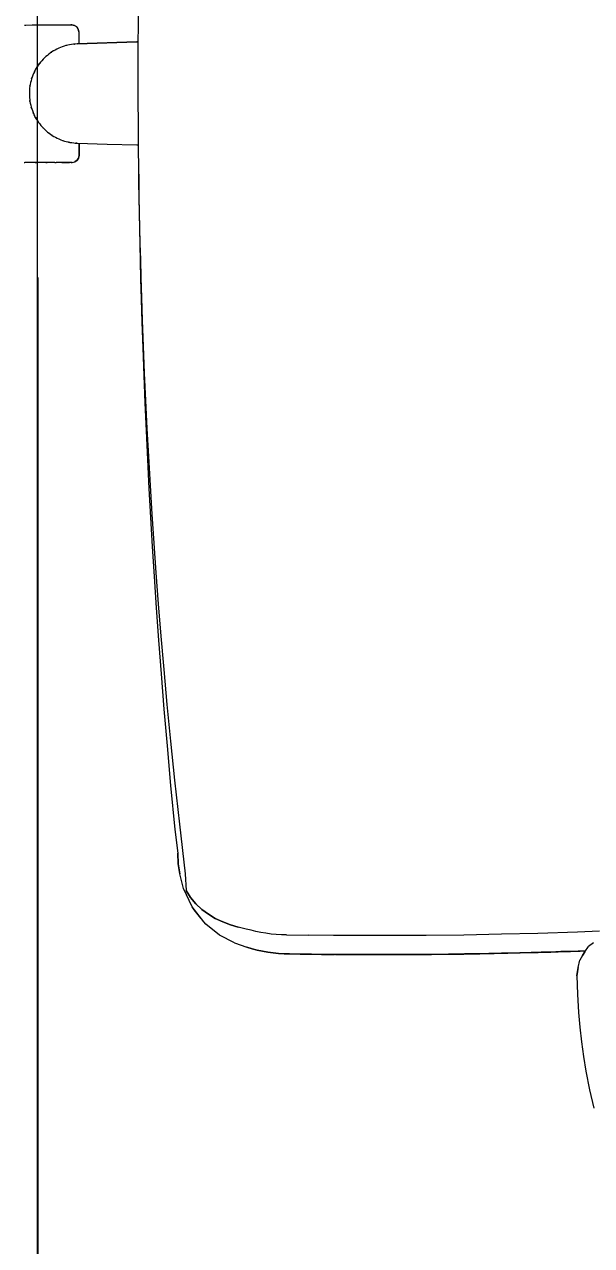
# Model space of a CAD drawing. Header units: inches. Extents: x 14 to 610, y 9 to 600.
# Drawn here: x 436.74 to 443.01, y 123.76 to 137.26 of the extents above; entities that cross this region are included whole.
import ezdxf
from ezdxf.enums import TextEntityAlignment as Align

# ---------------------------------------------------------------- set-up
doc = ezdxf.new("R2010")
doc.units = ezdxf.units.IN
doc.header["$MEASUREMENT"] = 0
doc.layers.add('A-FURN', color=7, linetype='Continuous')
doc.styles.get("Standard").update_dxf_attribs({"font": 'arial.ttf'})
doc.dimstyles.new("Jon's Style", dxfattribs={"dimscale": 0, "dimtxt": 4, "dimasz": 6, "dimexe": 1, "dimexo": 2, "dimgap": 2, "dimtad": 0, "dimtih": 1, "dimtoh": 1, "dimdec": 4, "dimzin": 3, "dimdsep": 46, "dimlunit": 4, "dimtxsty": 'Standard', "dimcen": 0.09, "dimadec": 0, "dimazin": 0, "dimtfac": 1, "dimtdec": 4, "dimtofl": 0, "dimtmove": 0, "dimatfit": 3, "dimfxl": 1, "dimtolj": 1, "dimtzin": 0, "dimarcsym": 0})

# ---------------------------------------------------------------- blocks, each defined once
blk = doc.blocks.new('P_5CLT120HW')
at = {"layer": 'A-FURN', "color": 5, "lineweight": 0}
blk.add_line((59.063, -18.86), (59.063, 18.86), dxfattribs=at)
at = {"layer": 'A-FURN', "color": 5}
blk.add_attdef('CAPTG', (2571.864, 5020.467, -57.068), '', height=1, dxfattribs=at)
at = {"layer": 'A-FURN', "color": 5, "flags": 1}
for tag in ['CAPPN', 'CAPPD', 'CAPMG', 'CAPMC', 'CAPGC', 'CAPALIAS1', 'CAPALIAS2', 'CAPALIAS3', 'CAPBLDG', 'CAPFLOOR', 'CAPDEPT', 'CAPPERSON', 'CAPPL', 'CAPQT', 'CAPDH']:
    blk.add_attdef(tag, (0, 0), '', height=0.001, dxfattribs=at)
blk = doc.blocks.new('*D51')
at = {"layer": 'A-FURN', "color": 0, "lineweight": -2, "transparency": 16777216}
for p, q in [((436.887, 134.464), (436.887, 117.33)), ((479.879, 134.464), (479.879, 117.33)), ((442.887, 118.33), (451.068, 118.33)), ((473.879, 118.33), (465.698, 118.33))]:
    blk.add_line(p, q, dxfattribs=at)
at = {"layer": 'A-FURN', "color": 0, "transparency": 16777216}
for points in [[(442.887, 119.33), (442.887, 117.33), (436.887, 118.33)], [(473.879, 119.33), (473.879, 117.33), (479.879, 118.33)]]:
    blk.add_solid(points, dxfattribs=at)
at = {"layer": 'Defpoints', "color": 0, "transparency": 16777216}
for p in [(436.887, 136.464), (479.879, 136.464), (479.879, 118.33)]:
    blk.add_point(p, dxfattribs=at)
at = {"layer": 'A-FURN', "color": 0, "transparency": 16777216, "insert": (458.383, 118.33), "char_height": 4, "attachment_point": 5}
blk.add_mtext('\\A1;3\'-7"', dxfattribs=at)
blk = doc.blocks.new('P_5CS702BK')
at = {"layer": 'A-FURN', "color": 0, "linetype": 'Continuous', "lineweight": 0}
for p, q in [((9.228, 6.213), (9.237, 5.971)), ((9.228, 6.213), (9.237, 5.971)), ((9.354, 6.147), (9.397, 6.09)), ((9.456, 6.05), (9.397, 6.09)), ((10.774, 6.063), (10.98, 6.104)), ((10.774, 6.063), (10.98, 6.104)), ((10.98, 6.104), (11.184, 6.151)), ((10.98, 6.104), (11.184, 6.151)), ((9.237, 5.971), (9.251, 5.531)), ((9.237, 5.971), (9.251, 5.531)), ((9.444, 6.058), (9.446, 6)), ((9.444, 6.058), (9.447, 5.976)), ((9.446, 6), (9.444, 6.058)), ((9.447, 5.976), (9.444, 6.058)), ((9.447, 5.976), (9.446, 6)), ((9.447, 5.976), (9.45, 5.892)), ((9.447, 5.976), (9.461, 5.534)), ((9.461, 5.534), (9.447, 5.976)), ((9.456, 6.05), (9.496, 6.026)), ((9.496, 6.026), (9.456, 6.05)), ((9.496, 6.026), (9.547, 5.995)), ((9.628, 5.978), (9.547, 5.995)), ((9.628, 5.978), (9.674, 5.971)), ((9.674, 5.971), (9.628, 5.978)), ((9.674, 5.971), (9.721, 5.963)), ((9.721, 5.963), (9.674, 5.971)), ((9.721, 5.963), (9.923, 5.969)), ((9.721, 5.963), (9.923, 5.969)), ((9.923, 5.969), (10.124, 5.98)), ((9.923, 5.969), (10.124, 5.98)), ((10.124, 5.98), (10.288, 5.995)), ((10.124, 5.98), (10.288, 5.995)), ((10.288, 5.995), (10.451, 6.013)), ((10.288, 5.995), (10.451, 6.013)), ((10.451, 6.013), (10.613, 6.036)), ((10.451, 6.013), (10.613, 6.036)), ((10.613, 6.036), (10.774, 6.063)), ((10.613, 6.036), (10.774, 6.063)), ((9.45, 5.892), (9.453, 5.784)), ((9.453, 5.784), (9.45, 5.892)), ((9.453, 5.784), (9.457, 5.676)), ((9.457, 5.676), (9.453, 5.784)), ((9.457, 5.676), (9.46, 5.569)), ((9.46, 5.569), (9.457, 5.676)), ((9.461, 5.534), (9.46, 5.569)), ((9.251, 5.531), (9.261, 5.129)), ((9.251, 5.531), (9.261, 5.129)), ((9.461, 5.534), (9.463, 5.459)), ((9.461, 5.534), (9.471, 5.13)), ((9.471, 5.13), (9.461, 5.534)), ((9.463, 5.459), (9.466, 5.336)), ((9.466, 5.336), (9.463, 5.459)), ((9.466, 5.336), (9.469, 5.198)), ((9.469, 5.198), (9.466, 5.336)), ((9.471, 5.13), (9.469, 5.198)), ((9.471, 5.13), (9.473, 5.047)), ((9.471, 5.13), (9.479, 4.713)), ((9.479, 4.713), (9.471, 5.13)), ((9.261, 5.129), (9.269, 4.711)), ((9.261, 5.129), (9.269, 4.711)), ((9.473, 5.047), (9.476, 4.888)), ((9.476, 4.888), (9.473, 5.047)), ((9.476, 4.888), (9.478, 4.721)), ((9.478, 4.721), (9.476, 4.888)), ((9.269, 4.711), (9.273, 4.297)), ((9.269, 4.711), (9.273, 4.297)), ((9.479, 4.713), (9.478, 4.721)), ((9.479, 4.713), (9.481, 4.544)), ((9.479, 4.713), (9.483, 4.301)), ((9.483, 4.301), (9.479, 4.713)), ((9.481, 4.544), (9.483, 4.356)), ((9.483, 4.356), (9.481, 4.544)), ((9.483, 4.301), (9.483, 4.356)), ((9.273, 4.297), (9.276, 3.921)), ((9.273, 4.297), (9.276, 3.921)), ((9.483, 4.301), (9.484, 4.154)), ((9.483, 4.301), (9.485, 3.93)), ((9.485, 3.93), (9.483, 4.301)), ((9.484, 4.154), (9.485, 4.049)), ((9.485, 4.049), (9.484, 4.154)), ((9.485, 3.93), (9.484, 4.154)), ((9.276, 3.921), (9.275, 3.58)), ((9.276, 3.921), (9.275, 3.58)), ((9.485, 4.049), (9.485, 3.941)), ((9.485, 3.941), (9.485, 4.049)), ((9.485, 3.941), (9.485, 3.934)), ((9.485, 3.934), (9.485, 3.941)), ((9.485, 3.93), (9.485, 3.594)), ((9.485, 3.594), (9.485, 3.93)), ((9.485, 3.924), (9.486, 3.832)), ((9.486, 3.832), (9.485, 3.924)), ((9.486, 3.832), (9.486, 3.724)), ((9.486, 3.724), (9.486, 3.832)), ((9.486, 3.724), (9.485, 3.618)), ((9.485, 3.618), (9.486, 3.724)), ((9.275, 3.58), (9.274, 3.271)), ((9.275, 3.58), (9.274, 3.271)), ((9.485, 3.594), (9.484, 3.292)), ((9.484, 3.292), (9.485, 3.594)), ((9.485, 3.618), (9.485, 3.601)), ((9.485, 3.601), (9.485, 3.618)), ((9.485, 3.584), (9.485, 3.515)), ((9.485, 3.515), (9.485, 3.584)), ((9.485, 3.515), (9.485, 3.387)), ((9.485, 3.515), (9.485, 3.387)), ((9.485, 3.387), (9.484, 3.306)), ((9.484, 3.306), (9.485, 3.387)), ((9.274, 3.271), (9.271, 2.995)), ((9.274, 3.271), (9.271, 2.995)), ((9.484, 3.292), (9.481, 3.024)), ((9.481, 3.024), (9.484, 3.292)), ((9.484, 3.262), (9.483, 3.139)), ((9.483, 3.139), (9.484, 3.262)), ((9.484, 3.282), (9.484, 3.262)), ((9.484, 3.262), (9.484, 3.282)), ((9.484, 3.269), (9.484, 3.262)), ((9.483, 3.139), (9.481, 3.027)), ((9.481, 3.027), (9.483, 3.139)), ((9.483, 3.182), (9.483, 3.139)), ((9.268, 2.752), (9.271, 2.995)), ((9.268, 2.752), (9.271, 2.995)), ((9.481, 3.024), (9.478, 2.787)), ((9.478, 2.787), (9.481, 3.024)), ((9.481, 3.024), (9.48, 2.903)), ((9.481, 3.02), (9.48, 2.903)), ((9.48, 2.903), (9.481, 3.02)), ((9.481, 3.022), (9.481, 3.02)), ((9.481, 3.02), (9.481, 3.022)), ((9.481, 3.021), (9.481, 3.02)), ((9.478, 2.787), (9.48, 2.903)), ((9.478, 2.787), (9.48, 2.903)), ((9.268, 2.752), (9.267, 2.695)), ((9.268, 2.752), (9.267, 2.695)), ((9.476, 2.726), (9.472, 2.665)), ((9.472, 2.665), (9.476, 2.726)), ((9.478, 2.787), (9.476, 2.726)), ((9.476, 2.726), (9.478, 2.787)), ((9.258, 2.581), (9.25, 2.525)), ((9.258, 2.581), (9.25, 2.525)), ((9.263, 2.637), (9.258, 2.581)), ((9.263, 2.637), (9.258, 2.581)), ((9.267, 2.695), (9.263, 2.637)), ((9.267, 2.695), (9.263, 2.637)), ((9.466, 2.605), (9.458, 2.545)), ((9.458, 2.545), (9.466, 2.605)), ((9.472, 2.665), (9.466, 2.605)), ((9.466, 2.605), (9.472, 2.665)), ((9.241, 2.469), (9.23, 2.414)), ((9.241, 2.469), (9.23, 2.414)), ((9.25, 2.525), (9.241, 2.469)), ((9.25, 2.525), (9.241, 2.469)), ((9.448, 2.486), (9.435, 2.428)), ((9.435, 2.428), (9.448, 2.486)), ((9.458, 2.545), (9.448, 2.486)), ((9.448, 2.486), (9.458, 2.545)), ((9.203, 2.307), (9.182, 2.219)), ((9.203, 2.307), (9.182, 2.219)), ((9.217, 2.36), (9.203, 2.307)), ((9.217, 2.36), (9.203, 2.307)), ((9.23, 2.414), (9.217, 2.36)), ((9.23, 2.414), (9.217, 2.36)), ((9.357, 2.177), (9.405, 2.314)), ((9.421, 2.371), (9.405, 2.314)), ((9.405, 2.314), (9.421, 2.371)), ((9.435, 2.428), (9.421, 2.371)), ((9.421, 2.371), (9.435, 2.428)), ((9.182, 2.219), (9.156, 2.132)), ((9.156, 2.132), (9.182, 2.219)), ((9.357, 2.177), (9.27, 2.012)), ((9.123, 2.047), (9.085, 1.965)), ((9.085, 1.965), (9.123, 2.047)), ((9.156, 2.132), (9.123, 2.047)), ((9.123, 2.047), (9.156, 2.132)), ((9.085, 1.965), (9.039, 1.888)), ((9.039, 1.888), (9.085, 1.965)), ((9.27, 2.012), (9.149, 1.861)), ((8.986, 1.816), (8.924, 1.75)), ((8.924, 1.75), (8.986, 1.816)), ((9.122, 1.838), (8.959, 1.709)), ((9.039, 1.888), (8.986, 1.816)), ((8.986, 1.816), (9.039, 1.888)), ((9.082, 1.806), (8.99, 1.732)), ((9.149, 1.861), (9.122, 1.838)), ((8.042, 1.568), (8.591, 1.633)), ((8.591, 1.633), (8.776, 1.642)), ((8.959, 1.709), (8.756, 1.613)), ((8.855, 1.692), (8.776, 1.642)), ((8.776, 1.642), (8.855, 1.692)), ((8.924, 1.75), (8.855, 1.692)), ((8.855, 1.692), (8.924, 1.75)), ((8.99, 1.732), (8.959, 1.709)), ((7.125, 1.47), (7.559, 1.515)), ((7.559, 1.515), (8.042, 1.568)), ((7.615, 1.471), (8.101, 1.519)), ((8.101, 1.519), (8.364, 1.551)), ((8.483, 1.555), (8.364, 1.551)), ((8.364, 1.551), (8.483, 1.555)), ((8.591, 1.572), (8.483, 1.555)), ((8.483, 1.555), (8.591, 1.572)), ((8.756, 1.613), (8.591, 1.572)), ((5.608, 1.334), (5.965, 1.363)), ((5.965, 1.363), (6.336, 1.395)), ((6.01, 1.337), (6.383, 1.365)), ((6.336, 1.395), (6.721, 1.43)), ((6.383, 1.365), (6.771, 1.396)), ((6.721, 1.43), (7.125, 1.47)), ((6.771, 1.396), (7.178, 1.431)), ((7.178, 1.431), (7.615, 1.471)), ((3.669, 1.208), (3.981, 1.225)), ((3.981, 1.225), (4.299, 1.244)), ((4.012, 1.214), (4.332, 1.23)), ((4.299, 1.244), (4.617, 1.263)), ((4.332, 1.23), (4.653, 1.248)), ((4.617, 1.263), (4.937, 1.285)), ((4.653, 1.248), (4.975, 1.267)), ((4.937, 1.285), (5.266, 1.308)), ((4.975, 1.267), (5.306, 1.288)), ((5.266, 1.308), (5.608, 1.334)), ((5.306, 1.288), (5.651, 1.311)), ((5.651, 1.311), (6.01, 1.337)), ((-0.943, 1.112), (-0.773, 1.111)), ((-0.773, 1.111), (-0.602, 1.11)), ((-0.602, 1.096), (-0.602, 1.11)), ((-0.602, 1.096), (-0.602, 1.11)), ((-0.602, 1.11), (-0.602, 1.096)), ((-0.602, 1.11), (-0.43, 1.109)), ((-0.58, 0.438), (-0.602, 1.096)), ((-0.602, 1.096), (-0.58, 0.438)), ((-0.43, 1.109), (-0.258, 1.109)), ((-0.258, 1.109), (-0.086, 1.109)), ((-0.086, 1.109), (0.086, 1.11)), ((0.086, 1.11), (0.257, 1.111)), ((0.257, 1.111), (0.428, 1.112)), ((0.428, 1.112), (0.599, 1.113)), ((0.526, 0.77), (0.536, 1.099)), ((0.536, 1.099), (0.536, 1.113)), ((0.599, 1.113), (0.776, 1.115)), ((0.599, 1.113), (0.77, 1.115)), ((0.77, 1.115), (0.941, 1.118)), ((0.776, 1.115), (0.948, 1.117)), ((0.941, 1.118), (1.111, 1.12)), ((0.948, 1.117), (1.12, 1.12)), ((1.111, 1.12), (1.282, 1.124)), ((1.12, 1.12), (1.292, 1.123)), ((1.282, 1.124), (1.452, 1.127)), ((1.292, 1.123), (1.464, 1.126)), ((1.452, 1.127), (1.625, 1.131)), ((1.464, 1.126), (1.638, 1.13)), ((1.625, 1.131), (1.806, 1.136)), ((1.638, 1.13), (1.82, 1.134)), ((1.806, 1.136), (2.003, 1.141)), ((1.82, 1.134), (2.018, 1.139)), ((2.003, 1.141), (2.223, 1.148)), ((2.018, 1.139), (2.24, 1.145)), ((2.223, 1.148), (2.475, 1.156)), ((2.24, 1.145), (2.494, 1.152)), ((2.475, 1.156), (2.759, 1.167)), ((2.494, 1.152), (2.78, 1.162)), ((2.759, 1.167), (3.059, 1.179)), ((2.78, 1.162), (3.083, 1.173)), ((3.059, 1.179), (3.362, 1.193)), ((3.083, 1.173), (3.388, 1.185)), ((3.362, 1.193), (3.669, 1.208)), ((3.388, 1.185), (3.697, 1.199)), ((3.697, 1.199), (4.012, 1.214)), ((0.517, 0.441), (0.526, 0.77)), ((-0.791, 0.379), (-0.785, 0.408)), ((-0.785, 0.408), (-0.791, 0.379)), ((-0.785, 0.408), (-0.769, 0.433)), ((-0.769, 0.433), (-0.785, 0.408)), ((-0.769, 0.433), (-0.744, 0.449)), ((-0.744, 0.449), (-0.769, 0.433)), ((-0.744, 0.449), (-0.715, 0.455)), ((-0.715, 0.455), (-0.744, 0.449)), ((-0.715, 0.455), (-0.58, 0.456)), ((-0.715, 0.455), (-0.58, 0.456)), ((-0.58, 0.438), (-0.578, 0.417)), ((-0.58, 0.438), (-0.58, 0.438)), ((-0.578, 0.417), (-0.576, 0.396)), ((-0.578, 0.415), (-0.578, 0.415)), ((-0.578, 0.415), (-0.578, 0.414)), ((-0.578, 0.413), (-0.578, 0.41)), ((-0.578, 0.408), (-0.578, 0.41)), ((0.514, 0.399), (0.516, 0.42)), ((0.515, 0.417), (0.515, 0.418)), ((0.515, 0.417), (0.515, 0.417)), ((0.516, 0.42), (0.517, 0.441)), ((0.516, 0.434), (0.516, 0.421)), ((0.516, 0.421), (0.516, 0.421)), ((0.652, 0.459), (0.517, 0.458)), ((0.517, 0.458), (0.652, 0.459)), ((0.517, 0.441), (0.517, 0.441)), ((0.652, 0.459), (0.681, 0.453)), ((0.681, 0.453), (0.652, 0.459)), ((0.681, 0.453), (0.706, 0.437)), ((0.706, 0.437), (0.681, 0.453)), ((0.706, 0.437), (0.723, 0.412)), ((0.723, 0.412), (0.706, 0.437)), ((0.723, 0.407), (0.723, 0.412)), ((0.729, 0.383), (0.723, 0.412)), ((-0.791, 0.376), (-0.791, 0.379)), ((-0.791, 0.376), (-0.791, 0.367)), ((-0.791, 0.366), (-0.791, 0.376)), ((-0.791, 0.367), (-0.791, 0.367)), ((-0.791, 0.332), (-0.791, 0.366)), ((-0.791, 0.35), (-0.791, 0.366)), ((-0.791, 0.327), (-0.791, 0.35)), ((-0.791, 0.327), (-0.791, 0.332)), ((-0.791, 0.327), (-0.791, 0.332)), ((-0.79, 0.298), (-0.791, 0.327)), ((-0.79, 0.263), (-0.79, 0.298)), ((-0.79, 0.274), (-0.79, 0.278)), ((-0.79, 0.27), (-0.79, 0.274)), ((-0.576, 0.396), (-0.574, 0.375)), ((-0.574, 0.375), (-0.57, 0.354)), ((-0.57, 0.354), (-0.566, 0.333)), ((-0.566, 0.334), (-0.566, 0.334)), ((-0.566, 0.334), (-0.566, 0.333)), ((-0.566, 0.333), (-0.561, 0.313)), ((-0.564, 0.325), (-0.563, 0.321)), ((-0.562, 0.319), (-0.563, 0.321)), ((-0.561, 0.313), (-0.555, 0.293)), ((-0.555, 0.293), (-0.548, 0.273)), ((-0.548, 0.273), (-0.54, 0.253)), ((0.479, 0.256), (0.486, 0.275)), ((0.485, 0.274), (0.486, 0.275)), ((0.486, 0.275), (0.493, 0.296)), ((0.486, 0.276), (0.486, 0.276)), ((0.486, 0.276), (0.486, 0.276)), ((0.486, 0.275), (0.486, 0.276)), ((0.486, 0.275), (0.486, 0.275)), ((0.493, 0.296), (0.498, 0.316)), ((0.498, 0.316), (0.503, 0.336)), ((0.498, 0.316), (0.499, 0.317)), ((0.498, 0.316), (0.498, 0.316)), ((0.498, 0.316), (0.499, 0.316)), ((0.503, 0.336), (0.508, 0.357)), ((0.503, 0.336), (0.503, 0.337)), ((0.503, 0.336), (0.503, 0.336)), ((0.505, 0.343), (0.506, 0.347)), ((0.508, 0.357), (0.506, 0.347)), ((0.508, 0.357), (0.511, 0.378)), ((0.508, 0.357), (0.508, 0.357)), ((0.508, 0.357), (0.508, 0.357)), ((0.508, 0.357), (0.508, 0.357)), ((0.511, 0.378), (0.514, 0.399)), ((0.729, 0.383), (0.729, 0.38)), ((0.729, 0.371), (0.729, 0.38)), ((0.729, 0.38), (0.729, 0.372)), ((0.729, 0.37), (0.729, 0.371)), ((0.729, 0.371), (0.729, 0.37)), ((0.729, 0.37), (0.729, 0.354)), ((0.729, 0.336), (0.729, 0.354)), ((0.729, 0.354), (0.729, 0.331)), ((0.729, 0.278), (0.729, 0.336)), ((0.729, 0.331), (0.729, 0.302)), ((0.729, 0.302), (0.729, 0.267)), ((0.729, 0.267), (0.729, 0.278)), ((-0.79, 0.222), (-0.79, 0.263)), ((-0.79, 0.263), (-0.79, 0.263)), ((-0.79, 0.2), (-0.79, 0.222)), ((-0.79, 0.194), (-0.79, 0.2)), ((-0.79, 0.189), (-0.79, 0.194)), ((-0.79, 0.176), (-0.79, 0.189)), ((-0.79, 0.124), (-0.79, 0.176)), ((-0.542, 0.256), (-0.541, 0.255)), ((-0.541, 0.255), (-0.541, 0.255)), ((-0.54, 0.253), (-0.532, 0.233)), ((-0.534, 0.238), (-0.533, 0.235)), ((-0.533, 0.235), (-0.533, 0.235)), ((-0.532, 0.233), (-0.523, 0.214)), ((-0.523, 0.214), (-0.513, 0.195)), ((-0.513, 0.195), (-0.503, 0.177)), ((-0.506, 0.183), (-0.506, 0.182)), ((-0.506, 0.182), (-0.505, 0.181)), ((-0.503, 0.177), (-0.492, 0.159)), ((-0.492, 0.159), (-0.48, 0.141)), ((-0.49, 0.157), (-0.49, 0.156)), ((-0.488, 0.154), (-0.49, 0.156)), ((-0.48, 0.141), (-0.467, 0.124)), ((0.407, 0.127), (0.419, 0.144)), ((0.409, 0.131), (0.417, 0.142)), ((0.418, 0.143), (0.417, 0.142)), ((0.419, 0.144), (0.431, 0.162)), ((0.43, 0.161), (0.428, 0.158)), ((0.43, 0.161), (0.43, 0.161)), ((0.43, 0.161), (0.43, 0.161)), ((0.431, 0.162), (0.442, 0.18)), ((0.442, 0.18), (0.452, 0.198)), ((0.444, 0.184), (0.445, 0.185)), ((0.444, 0.183), (0.444, 0.184)), ((0.452, 0.198), (0.462, 0.217)), ((0.452, 0.199), (0.456, 0.206)), ((0.452, 0.198), (0.452, 0.198)), ((0.452, 0.198), (0.452, 0.198)), ((0.452, 0.198), (0.452, 0.198)), ((0.458, 0.21), (0.456, 0.206)), ((0.462, 0.217), (0.47, 0.236)), ((0.47, 0.236), (0.479, 0.256)), ((0.479, 0.258), (0.48, 0.258)), ((0.48, 0.258), (0.48, 0.259)), ((0.729, 0.267), (0.729, 0.226)), ((0.729, 0.226), (0.729, 0.204)), ((0.729, 0.198), (0.729, 0.204)), ((0.729, 0.192), (0.729, 0.198)), ((0.729, 0.192), (0.729, 0.18)), ((0.729, 0.18), (0.729, 0.128)), ((-0.79, 0.068), (-0.79, 0.124)), ((-0.79, 0.124), (-0.79, 0.124)), ((-0.79, 0.095), (-0.79, 0.102)), ((-0.79, 0.087), (-0.79, 0.095)), ((-0.79, 0.006), (-0.79, 0.068)), ((-0.79, -0.059), (-0.79, 0.006)), ((-0.79, 0.006), (-0.79, 0.006)), ((-0.467, 0.124), (-0.454, 0.108)), ((-0.46, 0.115), (-0.459, 0.114)), ((-0.459, 0.114), (-0.458, 0.113)), ((-0.454, 0.108), (-0.44, 0.092)), ((-0.44, 0.092), (-0.426, 0.076)), ((-0.435, 0.086), (-0.434, 0.085)), ((-0.431, 0.082), (-0.434, 0.085)), ((-0.426, 0.076), (-0.411, 0.061)), ((-0.411, 0.061), (-0.395, 0.047)), ((-0.404, 0.055), (-0.403, 0.054)), ((-0.403, 0.054), (-0.402, 0.053)), ((-0.395, 0.047), (-0.379, 0.033)), ((-0.379, 0.033), (-0.369, 0.025)), ((-0.3, -0.021), (-0.369, 0.025)), ((-0.363, 0.02), (-0.369, 0.025)), ((-0.328, -0.004), (-0.369, 0.025)), ((-0.346, 0.008), (-0.369, 0.025)), ((-0.369, 0.025), (-0.367, 0.023)), ((-0.365, 0.022), (-0.367, 0.023)), ((-0.363, 0.02), (-0.346, 0.008)), ((-0.346, 0.008), (-0.328, -0.004)), ((-0.34, 0.004), (-0.339, 0.003)), ((-0.339, 0.003), (-0.338, 0.002)), ((0.269, -0.001), (0.287, 0.01)), ((0.277, 0.004), (0.279, 0.005)), ((0.279, 0.005), (0.28, 0.006)), ((0.285, 0.009), (0.284, 0.008)), ((0.284, 0.009), (0.285, 0.009)), ((0.287, 0.01), (0.285, 0.009)), ((0.285, 0.009), (0.285, 0.009)), ((0.287, 0.01), (0.304, 0.023)), ((0.304, 0.023), (0.32, 0.036)), ((0.313, 0.031), (0.316, 0.033)), ((0.319, 0.035), (0.316, 0.033)), ((0.318, 0.035), (0.319, 0.035)), ((0.319, 0.035), (0.319, 0.035)), ((0.32, 0.036), (0.336, 0.05)), ((0.336, 0.05), (0.351, 0.064)), ((0.342, 0.055), (0.343, 0.056)), ((0.343, 0.056), (0.344, 0.057)), ((0.366, 0.079), (0.344, 0.058)), ((0.351, 0.064), (0.35, 0.063)), ((0.35, 0.063), (0.35, 0.063)), ((0.35, 0.063), (0.35, 0.063)), ((0.351, 0.064), (0.366, 0.079)), ((0.366, 0.079), (0.38, 0.095)), ((0.368, 0.082), (0.37, 0.084)), ((0.379, 0.094), (0.37, 0.084)), ((0.379, 0.094), (0.379, 0.094)), ((0.379, 0.093), (0.379, 0.094)), ((0.38, 0.095), (0.394, 0.111)), ((0.394, 0.111), (0.407, 0.127)), ((0.397, 0.115), (0.398, 0.116)), ((0.398, 0.116), (0.399, 0.117)), ((0.407, 0.127), (0.406, 0.126)), ((0.406, 0.126), (0.406, 0.126)), ((0.406, 0.126), (0.406, 0.126)), ((0.729, 0.128), (0.729, 0.072)), ((0.729, 0.128), (0.729, 0.128)), ((0.729, 0.099), (0.729, 0.106)), ((0.729, 0.091), (0.729, 0.099)), ((0.729, 0.072), (0.729, 0.01)), ((0.729, 0.01), (0.73, -0.055)), ((0.729, 0.01), (0.729, 0.01)), ((-0.79, -0.021), (-0.79, -0.014)), ((-0.79, -0.031), (-0.79, -0.021)), ((-0.789, -0.129), (-0.79, -0.059)), ((-0.789, -0.146), (-0.789, -0.129)), ((-0.328, -0.004), (-0.3, -0.021)), ((-0.328, -0.004), (-0.31, -0.015)), ((-0.31, -0.015), (-0.3, -0.021)), ((-0.292, -0.026), (-0.3, -0.021)), ((-0.292, -0.026), (-0.273, -0.035)), ((-0.273, -0.035), (-0.291, -0.026)), ((-0.291, -0.026), (-0.291, -0.026)), ((-0.273, -0.035), (-0.254, -0.044)), ((-0.269, -0.037), (-0.268, -0.038)), ((-0.268, -0.038), (-0.267, -0.038)), ((-0.254, -0.044), (-0.234, -0.052)), ((-0.234, -0.052), (-0.214, -0.06)), ((-0.214, -0.06), (-0.194, -0.067)), ((-0.209, -0.062), (-0.208, -0.062)), ((-0.194, -0.067), (-0.208, -0.062)), ((-0.194, -0.067), (-0.174, -0.072)), ((-0.192, -0.067), (-0.192, -0.067)), ((-0.192, -0.067), (-0.191, -0.068)), ((-0.174, -0.072), (-0.154, -0.078)), ((-0.154, -0.078), (-0.133, -0.082)), ((-0.133, -0.082), (-0.112, -0.085)), ((-0.122, -0.084), (-0.12, -0.084)), ((-0.112, -0.085), (-0.12, -0.084)), ((-0.112, -0.085), (-0.112, -0.085)), ((-0.112, -0.085), (-0.111, -0.085)), ((-0.112, -0.085), (-0.091, -0.088)), ((-0.091, -0.088), (-0.07, -0.09)), ((-0.07, -0.09), (-0.049, -0.091)), ((-0.049, -0.091), (-0.028, -0.091)), ((-0.031, -0.091), (-0.03, -0.091)), ((-0.031, -0.091), (-0.03, -0.091)), ((-0.03, -0.091), (-0.03, -0.091)), ((-0.03, -0.091), (-0.03, -0.091)), ((-0.028, -0.091), (-0.03, -0.091)), ((-0.028, -0.091), (-0.007, -0.091)), ((-0.007, -0.091), (0.014, -0.089)), ((0.011, -0.09), (0.012, -0.09)), ((0.012, -0.09), (0.013, -0.09)), ((0.012, -0.09), (0.013, -0.09)), ((0.014, -0.089), (0.035, -0.087)), ((0.035, -0.087), (0.055, -0.084)), ((0.041, -0.086), (0.045, -0.086)), ((0.054, -0.085), (0.045, -0.086)), ((0.051, -0.085), (0.052, -0.085)), ((0.052, -0.085), (0.052, -0.085)), ((0.055, -0.084), (0.054, -0.085)), ((0.054, -0.085), (0.054, -0.085)), ((0.054, -0.085), (0.054, -0.085)), ((0.055, -0.084), (0.076, -0.081)), ((0.076, -0.081), (0.097, -0.076)), ((0.095, -0.076), (0.096, -0.076)), ((0.095, -0.076), (0.096, -0.076)), ((0.095, -0.076), (0.095, -0.076)), ((0.097, -0.076), (0.117, -0.071)), ((0.117, -0.071), (0.137, -0.065)), ((0.117, -0.071), (0.118, -0.071)), ((0.136, -0.065), (0.118, -0.071)), ((0.131, -0.067), (0.132, -0.067)), ((0.132, -0.067), (0.132, -0.066)), ((0.135, -0.065), (0.136, -0.065)), ((0.136, -0.065), (0.136, -0.065)), ((0.137, -0.065), (0.136, -0.065)), ((0.137, -0.065), (0.157, -0.058)), ((0.157, -0.058), (0.177, -0.05)), ((0.173, -0.052), (0.175, -0.051)), ((0.175, -0.051), (0.188, -0.045)), ((0.175, -0.051), (0.176, -0.05)), ((0.177, -0.05), (0.196, -0.042)), ((0.192, -0.044), (0.188, -0.045)), ((0.196, -0.042), (0.215, -0.033)), ((0.206, -0.037), (0.208, -0.036)), ((0.213, -0.034), (0.207, -0.037)), ((0.208, -0.036), (0.209, -0.036)), ((0.21, -0.035), (0.213, -0.034)), ((0.212, -0.034), (0.213, -0.034)), ((0.215, -0.033), (0.213, -0.034)), ((0.215, -0.033), (0.221, -0.03)), ((0.256, -0.01), (0.221, -0.03)), ((0.233, -0.023), (0.221, -0.03)), ((0.233, -0.023), (0.256, -0.01)), ((0.233, -0.023), (0.252, -0.013)), ((0.248, -0.015), (0.25, -0.014)), ((0.25, -0.014), (0.255, -0.011)), ((0.25, -0.014), (0.251, -0.013)), ((0.252, -0.013), (0.256, -0.01)), ((0.255, -0.01), (0.255, -0.011)), ((0.269, -0.001), (0.256, -0.01)), ((0.73, -0.017), (0.73, -0.01)), ((0.73, -0.027), (0.73, -0.017)), ((0.73, -0.055), (0.73, -0.125)), ((0.73, -0.125), (0.73, -0.142)), ((0.73, -0.149), (0.73, -0.142))]:
    blk.add_line(p, q, dxfattribs=at)
at = {"layer": 'A-FURN'}
blk.add_attdef('CAPTG', text='', height=7, dxfattribs=at).set_placement((-1, -3.819), align=Align.CENTER)
at = {"layer": 'A-FURN', "flags": 1}
for tag in ['CAPPN', 'CAPPD', 'CAPMG', 'CAPMC', 'CAPGC', 'CAPALIAS1', 'CAPALIAS2', 'CAPALIAS3', 'CAPBLDG', 'CAPFLOOR', 'CAPDEPT', 'CAPPERSON', 'CAPPL', 'CAPQT', 'CAPDH']:
    blk.add_attdef(tag, (0, 0), '', height=0.001, dxfattribs=at)

msp = doc.modelspace()

# ---------------------------------------------------------------- block references
at = {"layer": 'A-FURN'}
msp.add_blockref('P_5CLT120HW', (377.82416, 136.46381), dxfattribs=at)
at = {"layer": 'A-FURN', "rotation": 270}
msp.add_blockref('P_5CS702BK', (436.88718, 136.46382), dxfattribs=at)

# ---------------------------------------------------------------- dimensions: what is measured, and where the dimension line sits
at = {"layer": 'A-FURN'}
dim = msp.add_linear_dim(base=(479.87868, 118.3305), p1=(436.88718, 136.46382), p2=(479.87868, 136.46381), angle=359.999983, dimstyle="Jon's Style", override={"dimscale": 1}, dxfattribs=at)
dim.commit()
dim.dimension.update_dxf_attribs({"geometry": '*D51', "text_midpoint": (458.38293, 118.3305), "dimtype": 161})

doc.saveas('drawing.dxf')
